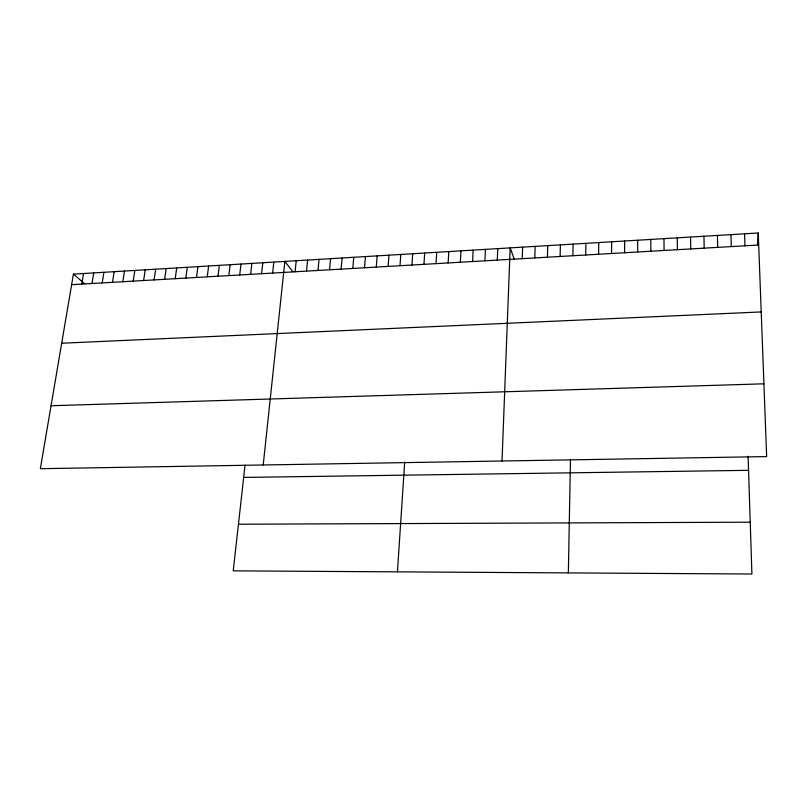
<?xml version="1.0" encoding="UTF-8"?>
<svg xmlns="http://www.w3.org/2000/svg" width="807" height="807" viewBox="0 0 807 807"><rect width="100%" height="100%" fill="white"/><g stroke="black" fill="none" stroke-linecap="round" stroke-linejoin="round"><path stroke-width="1.21" d="M624.588 252.742L624.628 241.011M611.565 253.499L611.645 241.787M598.602 254.245L598.733 242.564M585.711 254.992L585.882 243.341M572.879 255.728L573.101 244.107M568.35 572.899L570.468 459.203M560.119 256.465L560.391 244.864M547.428 257.201L547.731 245.631M534.799 257.927L535.152 246.387M522.23 258.654L522.623 247.134M502.025 460.999L510.165 247.89L514.15 258.926M497.283 260.096L497.768 248.627M484.916 260.812L485.431 249.373M472.599 261.518L473.164 250.109M460.343 262.235L460.948 250.846M448.157 262.931L448.803 251.572M436.032 263.637L436.718 252.298M423.957 264.333L424.684 253.025M757.48 244.864L758.247 232.981L73.427 274.128L40.35 468.696L766.65 456.591L758.247 232.981M397.447 571.86L404.7 461.987M411.953 265.029L412.72 253.741M400 265.715L400.807 254.457M388.117 266.401L388.954 255.163M376.284 267.087L377.162 255.88M364.512 267.763L365.43 256.586M352.8 268.438L353.748 257.282M341.139 269.114L342.128 257.978M329.538 269.78L330.567 258.674M317.998 270.446L319.058 259.37M306.509 271.112L307.608 260.056M295.08 271.777L296.219 260.742M263.213 464.983L284.871 261.418L292.77 271.717M272.625 273.069L273.825 262.083M245.056 465.024L233.243 570.852L751.902 574.019L748.099 456.217M261.589 273.704L262.83 262.749M250.614 274.34L251.895 263.405M239.689 274.975L241 264.06M228.815 275.601L230.156 264.706M218.001 276.226L219.363 265.352M207.228 276.841L208.63 265.997M196.505 277.467L197.937 266.643M185.832 278.082L187.295 267.278M175.21 278.697L176.703 267.924M164.638 279.303L166.161 268.549M154.107 279.908L155.67 269.185M143.636 280.513L145.22 269.81M133.205 281.118L134.819 270.436M122.825 281.724L124.47 271.061M112.496 282.319L114.17 271.677M102.207 282.914L103.911 272.292M91.968 283.499L93.703 272.907M81.779 284.084L83.545 273.512M71.631 284.679L758.691 245.005M61.675 343.227L761.213 311.936M51.053 405.75L763.916 383.809M243.674 477.421L748.553 470.33M238.448 524.227L750.228 522.19M73.427 274.128L84.634 283.741M744.558 233.808L744.962 245.792M730.95 234.625L731.303 246.589M717.423 235.432L717.716 247.366M703.956 236.239L704.198 248.153M690.56 237.046L690.762 248.929M677.234 237.853L677.386 249.696M663.979 238.64L664.08 250.463M650.795 239.437L650.846 251.229M637.681 240.224L637.691 251.986"/></g></svg>
